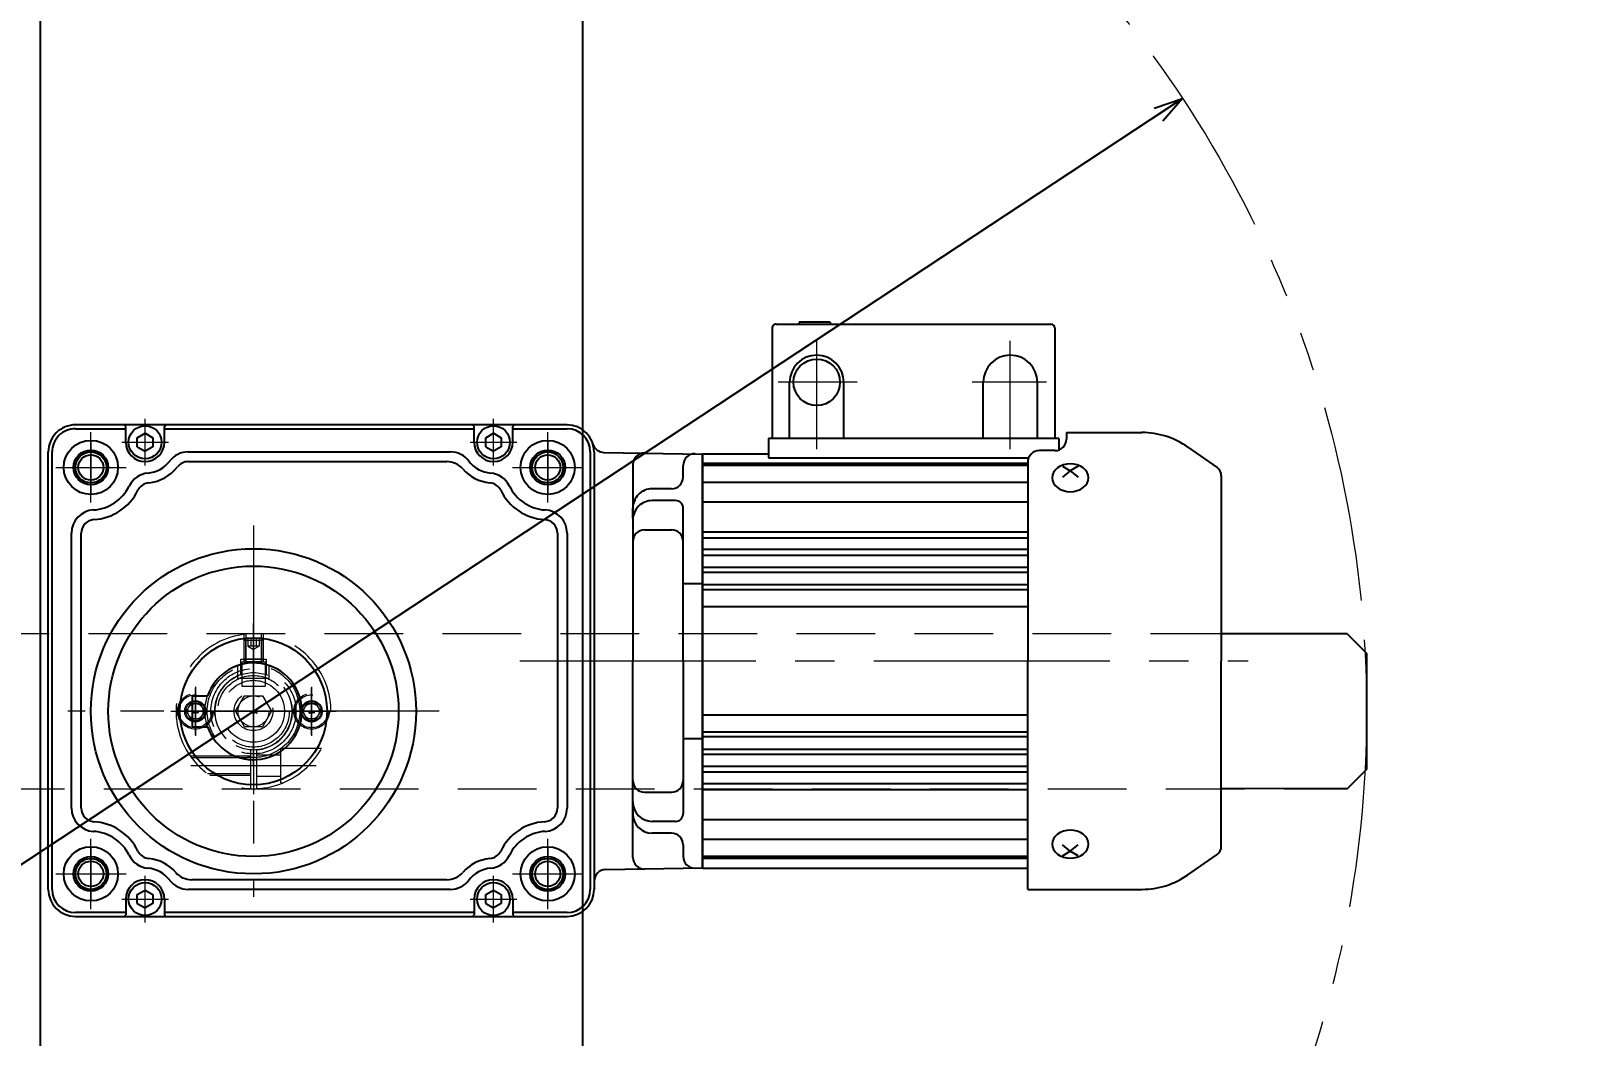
# Model space of a CAD drawing. Header units: millimetres. Extents: x 0 to 49006, y -7876 to 6995.
# Drawn here: x 23480.6 to 23879.2, y 1034.2 to 1293.9 of the extents above; entities that cross this region are included whole.
import ezdxf
from ezdxf import colors
from ezdxf.entities.mleader import LeaderData, LeaderLine
from ezdxf.enums import TextEntityAlignment as Align
from ezdxf.math import Vec2, Vec3

# ---------------------------------------------------------------- set-up
doc = ezdxf.new("R2010")
doc.units = ezdxf.units.MM
doc.header["$LTSCALE"] = 3.2
doc.header["$PDMODE"] = 99
doc.header["$PDSIZE"] = 1
for name, pattern in [('CENTER2', [28.575, 19.05, -3.175, 3.175, -3.175]), ('HIDDEN', [9.525, 6.35, -3.175]), ('PHANTOM2', [31.75, 15.875, -3.175, 3.175, -3.175, 3.175, -3.175])]:
    doc.linetypes.add(name, pattern=pattern)
for name, color, linetype, lineweight in [('04_HIDDEN', 2, 'HIDDEN', 13), ('05_CENTER', 4, 'CENTER2', 13), ('06_PHANTOM', 2, 'PHANTOM2', 13), ('08_DIM', 3, 'Continuous', 13)]:
    doc.layers.add(name, color=color, linetype=linetype, lineweight=lineweight)
doc.layers.add('10_DRAFT', color=8, linetype='Continuous', lineweight=0, plot=False)
doc.styles.add('KSS_TXT', font='txt.shx', dxfattribs={"bigfont": 'extfont2.shx'})
doc.styles.add('KSS_TXT_L', font='txt.shx', dxfattribs={"height": 36, "bigfont": 'extfont2.shx'})
doc.styles.get("Standard").update_dxf_attribs({"font": 'txt.shx', "bigfont": 'extfont2.shx'})
doc.dimstyles.new('KSS_DIM', dxfattribs={"dimscale": 12, "dimtxt": 3, "dimasz": 2.5, "dimexe": 1.25, "dimexo": 0.625, "dimtad": 1, "dimdsep": 46, "dimtxsty": 'KSS_TXT', "dimblk": 'OPEN30', "dimcen": 0, "dimazin": 2, "dimtfac": 0.75, "dimtmove": 0, "dimatfit": 3, "dimldrblk": 'OPEN30', "dimfxl": 1.25, "dimtolj": 1, "dimarcsym": 0})
doc.dimstyles.new('KSS_DIM$3', dxfattribs={"dimscale": 12, "dimtxt": 3, "dimasz": 2.5, "dimexe": 1.25, "dimexo": 0.625, "dimtad": 1, "dimtih": 1, "dimtoh": 1, "dimdsep": 46, "dimtxsty": 'KSS_TXT', "dimblk": 'OPEN30', "dimcen": 0, "dimazin": 2, "dimtfac": 0.75, "dimtofl": 0, "dimtmove": 0, "dimatfit": 3, "dimldrblk": 'OPEN30', "dimfxl": 1.25, "dimtolj": 1, "dimarcsym": 0})

# ---------------------------------------------------------------- blocks, each defined once
blk = doc.blocks.new('_Open30')
at = {"color": 0, "linetype": 'ByBlock', "lineweight": -2}
for p, q in [((-1, 0.268), (0, 0)), ((0, 0), (-1, -0.268)), ((0, 0), (-1, 0))]:
    blk.add_line(p, q, dxfattribs=at)
blk = doc.blocks.new('*D1020')
at = {"layer": '08_DIM', "color": 0, "lineweight": -2, "transparency": 16777216}
for p, q in [((23488.59, 1393.21), (23443.92, 1393.21)), ((23447.67, 850.71), (23447.67, 1385.71)), ((23488.59, 843.21), (23443.92, 843.21))]:
    blk.add_line(p, q, dxfattribs=at)
at = {"layer": 'Defpoints', "color": 0, "transparency": 16777216}
for p in [(23447.67, 1393.21), (23490.47, 1393.21), (23490.47, 843.21)]:
    blk.add_point(p, dxfattribs=at)
at = {"layer": '08_DIM', "color": 0, "lineweight": -2, "transparency": 16777216, "xscale": 7.5, "yscale": 7.5, "zscale": 7.5}
for p, rotation in [((23447.67, 1393.21), 90), ((23447.67, 843.21), 270)]:
    blk.add_blockref('_Open30', p, dxfattribs=dict(at, rotation=rotation))
at = {"layer": '08_DIM', "color": 0, "transparency": 16777216, "insert": (23441.28, 1118.21), "char_height": 9, "attachment_point": 5, "rotation": 90, "style": 'KSS_TXT'}
blk.add_mtext('\\A1;550', dxfattribs=at)
blk = doc.blocks.new('GM-SHYF-RH 0.2kW、1／30、200V、60Hza_1_1')
at = {"color": 0}
for p, q in [((46, 53), (-81, 53)), ((-81, 52), (-67, 52)), ((-67, 52.6), (-67.4, 53)), ((-67, 48.5), (-67, 52.6)), ((-56.6, 53), (-57, 52.6)), ((-57, 48.5), (-57, 52.6)), ((-57, 52), (23, 52)), ((23, 52.6), (22.6, 53)), ((23, 48.5), (23, 52.6)), ((33.4, 53), (33, 52.6)), ((33, 48.5), (33, 52.6)), ((33, 52), (46, 52)), ((-200, 46), (-229.5, 46)), ((-200, 46), (-200, -13)), ((-88, -67), (-88, 46)), ((-87, -67), (-87, 46)), ((-50.88, 46), (16.88, 46)), ((52, 46), (52, -67)), ((53, 46), (53, -67)), ((-241.32, 42.27), (-248.89, 36.97)), ((-116, 40.5), (-200, 40.5)), ((-90.95, 40.88), (-116, 40.45)), ((-116, -13), (-116, 40.5)), ((-116, 40.5), (-116, -13)), ((-49.93, 43.5), (-6.61, 43.5)), ((-6.61, 43.5), (15.93, 43.5)), ((-213, 37.32), (-211, 36.14)), ((-211, 36.14), (-213, 34.49)), ((-209, 37.32), (-211, 36.14)), ((-211, 36.14), (-209, 34.49)), ((-200, 38), (-116, 38)), ((-200, 37.5), (-116, 37.5)), ((-111, 34.5), (-111, 37.53)), ((-98, 37.76), (-98, -13)), ((-250, 34.84), (-250, -13)), ((-200, 33.13), (-116, 33.13)), ((-200, 28.04), (-116, 28.04)), ((-109, 28.43), (-103, 28.43)), ((-108, 31.5), (-103, 31.5)), ((-111, -13), (-111, 26.43)), ((-98, 23.89), (-98, 26.5)), ((-81, -46.03), (-81, 25.03)), ((-78.5, -46.03), (-78.5, 25.03)), ((44.5, 25.03), (44.5, -46.03)), ((47, 25.03), (47, -46.03)), ((-200, 20.3), (-116, 20.3)), ((-101, 20.89), (-108, 20.89)), ((-200, 18.71), (-116, 18.71)), ((-200, 15.76), (-116, 15.76)), ((-200, 14.28), (-116, 14.28)), ((-200, 11.18), (-116, 11.18)), ((-200, 9.84), (-116, 9.84)), ((-200, 6.63), (-116, 6.63)), ((-200, 5.39), (-116, 5.39)), ((-111, 7), (-116, 7)), ((15.8, 4), (11.84, 4)), ((15.8, -4), (15.8, 4)), ((-200, 1), (-116, 1)), ((15.8, -4), (11.84, -4)), ((-250, -60.84), (-250, -13)), ((-200, -64.34), (-200, -13)), ((-116, -13), (-116, -66.5)), ((-116, -66.5), (-116, -13)), ((-111, -13), (-111, -52.43)), ((-98, -63.76), (-98, -13)), ((-200, -27), (-116, -27)), ((-200, -31.39), (-116, -31.39)), ((-200, -32.63), (-116, -32.63)), ((-200, -35.84), (-116, -35.84)), ((-111, -33), (-116, -33)), ((-200, -37.18), (-116, -37.18)), ((-200, -40.28), (-116, -40.28)), ((-200, -41.76), (-116, -41.76)), ((-200, -44.71), (-116, -44.71)), ((-200, -46.3), (-116, -46.3)), ((-101, -46.89), (-108, -46.89)), ((-98, -49.89), (-98, -52.5)), ((-200, -54.04), (-116, -54.04)), ((-109, -54.43), (-103, -54.43)), ((-200, -59.13), (-116, -59.13)), ((-108, -57.5), (-103, -57.5)), ((-241.32, -68.27), (-248.89, -62.97)), ((-211, -62.14), (-213, -60.49)), ((-213, -63.32), (-211, -62.14)), ((-211, -62.14), (-209, -60.49)), ((-209, -63.32), (-211, -62.14)), ((-200, -63.5), (-116, -63.5)), ((-111, -60.5), (-111, -63.53)), ((-208, -70.5), (-208, -67.51)), ((-207, -67.34), (-203, -67.34)), ((-133, -65.5), (-200.23, -65.5)), ((-200, -64), (-116, -64)), ((-133, -70.5), (-133, -65.5)), ((-116, -66.5), (-133, -66.5)), ((-90.52, -66.89), (-116, -66.45)), ((16.88, -67), (-50.88, -67)), ((16.88, -64.5), (-49.93, -64.5)), ((-210, -72), (-210, -70.34)), ((-208, -70.5), (-133, -70.5)), ((-207, -99), (-207, -70.5)), ((-202.5, -70.5), (-202.5, -85)), ((-188.5, -70.5), (-188.5, -85)), ((-152.5, -70.5), (-152.5, -85)), ((-138.5, -70.5), (-138.5, -85)), ((-134, -99), (-134, -70.5)), ((-67, -69.5), (-67, -73.6)), ((-57, -69.5), (-57, -73.6)), ((23, -69.5), (23, -73.6)), ((33, -69.5), (33, -73.6)), ((-210, -72), (-229.5, -72)), ((-67, -73), (-81, -73)), ((-81, -74), (46, -74)), ((-67, -73.6), (-67.4, -74)), ((23, -73), (-57, -73)), ((-57, -73.6), (-56.6, -74)), ((23, -73.6), (22.6, -74)), ((46, -73), (33, -73)), ((33, -73.6), (33.4, -74)), ((-135, -100), (-206, -100)), ((-149, -100.5), (-149, -100)), ((-149, -100.5), (-141, -100.5)), ((-141, -100.5), (-141, -100))]:
    blk.add_line(p, q, dxfattribs=at)
at = {"color": 0, "linetype": 'Continuous'}
for p, q in [((-64, 49.65), (-62, 50.81)), ((-64, 47.35), (-64, 49.65)), ((-60, 49.65), (-62, 50.81)), ((-60, 49.65), (-60, 47.35)), ((26, 49.65), (28, 50.81)), ((26, 47.35), (26, 49.65)), ((30, 49.65), (28, 50.81)), ((30, 49.65), (30, 47.35)), ((-62, 46.19), (-64, 47.35)), ((-60, 47.35), (-62, 46.19)), ((28, 46.19), (26, 47.35)), ((30, 47.35), (28, 46.19)), ((-64, -68.35), (-62, -67.19)), ((-60, -68.35), (-62, -67.19)), ((26, -68.35), (28, -67.19)), ((30, -68.35), (28, -67.19)), ((-64, -70.65), (-64, -68.35)), ((-62, -71.81), (-64, -70.65)), ((-60, -70.65), (-62, -71.81)), ((-60, -68.35), (-60, -70.65)), ((26, -70.65), (26, -68.35)), ((28, -71.81), (26, -70.65)), ((30, -70.65), (28, -71.81)), ((30, -68.35), (30, -70.65))]:
    blk.add_line(p, q, dxfattribs=at)
at = {"color": 0}
for points in [[(-206.3, 34.33), (-206.39, 35.03), (-206.66, 35.71), (-207.09, 36.33), (-207.68, 36.88), (-208.39, 37.32), (-209.2, 37.66), (-210.08, 37.86), (-211, 37.93), (-211.92, 37.86), (-212.8, 37.66), (-213.61, 37.32), (-214.32, 36.88), (-214.91, 36.33), (-215.34, 35.71), (-215.61, 35.03), (-215.7, 34.33), (-215.61, 33.62), (-215.34, 32.95), (-214.91, 32.33), (-214.32, 31.78), (-213.61, 31.33), (-212.8, 31), (-211.92, 30.79), (-211, 30.72), (-210.08, 30.79), (-209.2, 31), (-208.39, 31.33), (-207.68, 31.78), (-207.09, 32.33), (-206.66, 32.95), (-206.39, 33.62)], [(-206.3, -60.33), (-206.39, -59.62), (-206.66, -58.95), (-207.09, -58.33), (-207.68, -57.78), (-208.39, -57.33), (-209.2, -57), (-210.08, -56.79), (-211, -56.72), (-211.92, -56.79), (-212.8, -57), (-213.61, -57.33), (-214.32, -57.78), (-214.91, -58.33), (-215.34, -58.95), (-215.61, -59.62), (-215.7, -60.33), (-215.61, -61.03), (-215.34, -61.71), (-214.91, -62.33), (-214.32, -62.88), (-213.61, -63.32), (-212.8, -63.66), (-211.92, -63.86), (-211, -63.93), (-210.08, -63.86), (-209.2, -63.66), (-208.39, -63.32), (-207.68, -62.88), (-207.09, -62.33), (-206.66, -61.71), (-206.39, -61.03)]]:
    blk.add_lwpolyline(points, close=True, dxfattribs=at)
at = {"color": 0, "linetype": 'Continuous'}
for centre in [(-62, 48.5), (28, 48.5), (-62, -69.5), (28, -69.5)]:
    blk.add_circle(centre, 4.25, dxfattribs=at)
at = {"color": 0}
for centre, radius in [((-76, 42), 7), ((42, 42), 7), ((-76, 42), 4.5), ((42, 42), 4.5), ((0, 0), 42), ((0, 0), 37.5), ((0, 0), 19), ((-76, -63), 7), ((-76, -63), 4.5), ((42, -63), 7), ((42, -63), 4.5), ((-145.5, -85), 6)]:
    blk.add_circle(centre, radius, dxfattribs=at)
for centre, radius, start, end in [((-81, 46), 7, 90, 180), ((-81, 46), 6, 90, 180), ((46, 46), 7, 0, 90), ((46, 46), 6, 0, 90), ((-62, 48.5), 5, 180, 0), ((28, 48.5), 5, 180, 0), ((-229.5, 25.4), 20.6, 90, 125), ((-91, 43.88), 3, 271, 0), ((-50.88, 40), 6, 90, 142.6165), ((16.88, 40), 6, 37.3835, 90), ((-114, 37.53), 3, 0, 91), ((-101, 37.76), 3, 0, 91), ((-60.71, 34.56), 6, 95.2677, 154.0431), ((-62, 48.5), 8, 275.2677, 322.6165), ((-62, 48.5), 10.5, 275.2677, 318.9853), ((-49.93, 38), 5.5, 90, 138.9853), ((15.93, 38), 5.5, 41.0147, 90), ((28, 48.5), 10.5, 221.0147, 264.7323), ((28, 48.5), 8, 217.3835, 264.7323), ((26.71, 34.56), 6, 25.9569, 84.7323), ((-247.4, 34.84), 2.6, 125, 180), ((-76, 42), 11, 273.3723, 334.0431), ((-76, 42), 13.5, 273.3723, 334.0431), ((-60.71, 34.56), 3.5, 95.2677, 154.0431), ((26.71, 34.56), 3.5, 25.9569, 84.7323), ((42, 42), 13.5, 205.9569, 266.6277), ((42, 42), 11, 205.9569, 266.6277), ((-108, 34.5), 3, 180, 270), ((-109, 26.43), 2, 90, 180), ((-103, 26.5), 5, 0, 90), ((-103, 23.43), 5, 0, 90), ((-75, 25.03), 6, 93.3723, 180), ((-75, 25.03), 3.5, 93.3723, 180), ((41, 25.03), 3.5, 0, 86.6277), ((41, 25.03), 6, 0, 86.6277), ((-108, 17.89), 3, 90, 180), ((-101, 17.89), 3, 0, 90), ((0, 0), 12.5, 18.6629, 341.3371), ((-108, -43.89), 3, 180, 270), ((-101, -43.89), 3, 270, 0), ((-75, -46.03), 6, 180, 266.6277), ((-75, -46.03), 3.5, 180, 266.6277), ((41, -46.03), 3.5, 273.3723, 0), ((41, -46.03), 6, 273.3723, 0), ((-103, -49.43), 5, 270, 0), ((-76, -63), 13.5, 25.9569, 86.6277), ((42, -63), 13.5, 93.3723, 154.0431), ((-109, -52.43), 2, 180, 270), ((-103, -52.5), 5, 270, 0), ((-76, -63), 11, 25.9569, 86.6277), ((42, -63), 11, 93.3723, 154.0431), ((-108, -60.5), 3, 90, 180), ((-60.71, -55.56), 6, 205.9569, 264.7323), ((-60.71, -55.56), 3.5, 205.9569, 264.7323), ((-62, -69.5), 10.5, 41.0147, 84.7323), ((28, -69.5), 10.5, 95.2677, 142.6165), ((26.71, -55.56), 3.5, 275.2677, 334.0431), ((26.71, -55.56), 6, 275.2677, 334.0431), ((-247.4, -60.84), 2.6, 180, 235), ((-114, -63.53), 3, 269, 0), ((-101, -63.76), 3, 269, 0), ((-62, -69.5), 8, 37.3835, 84.7323), ((-49.93, -59), 5.5, 221.0147, 270), ((16.88, -61), 3.5, 270, 322.6165), ((28, -69.5), 8, 95.2677, 142.6165), ((-207, -70.34), 3, 90, 180), ((-203, -64.34), 3, 270, 0), ((-90.57, -69.89), 3, 16.8096, 89), ((-81, -67), 7, 180, 270), ((-81, -67), 6, 180, 270), ((-62, -69.5), 5, 0, 180), ((-50.88, -61), 6, 217.3835, 270), ((16.88, -61), 6, 270, 322.6165), ((28, -69.5), 5, 0, 180), ((46, -67), 6, 270, 0), ((46, -67), 7, 270, 0), ((-229.5, -51.4), 20.6, 235, 270), ((-195.5, -85), 7, 180, 0), ((-145.5, -85), 7, 180, 0), ((-206, -99), 1, 180, 270), ((-135, -99), 1, 270, 0)]:
    blk.add_arc(centre, radius, start, end, dxfattribs=at)
at = {"layer": '05_CENTER', "color": 0}
for p, q in [((-62, 54.52), (-62, 42.48)), ((28, 54.52), (28, 42.48)), ((-76, 51.08), (-76, 32.92)), ((-55.98, 48.5), (-68.02, 48.5)), ((34.02, 48.5), (21.99, 48.5)), ((42, 51.08), (42, 32.92)), ((0, -47.09), (0, 47.2)), ((-66.92, 42), (-85.08, 42)), ((51.08, 42), (32.92, 42)), ((-46.9, 0), (46.9, 0)), ((-68.79, -13), (-256.97, -13)), ((-76, -53.92), (-76, -72.08)), ((42, -53.92), (42, -72.08)), ((-66.92, -63), (-85.08, -63)), ((-62, -63.49), (-62, -75.52)), ((28, -63.49), (28, -75.52)), ((51.08, -63), (32.92, -63)), ((-195.5, -67.72), (-195.5, -95.7)), ((-145.5, -67.72), (-145.5, -95.7)), ((-55.98, -69.5), (-68.02, -69.5)), ((34.02, -69.5), (21.99, -69.5)), ((-204.81, -85), (-185.62, -85)), ((-155.91, -85), (-135.54, -85))]:
    blk.add_line(p, q, dxfattribs=at)
blk = doc.blocks.new('M8Tz_1_1')
at = {"color": 0}
for radius in [4, 3.25]:
    blk.add_circle((0, 0), radius, dxfattribs=at)
at = {"layer": '05_CENTER'}
for p, q in [((0, -6.92), (0, 6.92)), ((6.92, 0), (-6.92, 0))]:
    blk.add_line(p, q, dxfattribs=at)
blk = doc.blocks.new('A$C76444595_1_1')
at = {"color": 0}
blk.add_lwpolyline([(-125, 575), (5, 575), (10, 570), (10, -20), (5, -25), (-125, -25), (-130, -20), (-130, 570)], close=True, dxfattribs=at)
blk.add_circle((-75, 275), 37.5, dxfattribs=at)
at = {"layer": '05_CENTER'}
for p, q in [((-75, 322.96), (-75, 227.04)), ((-27.04, 275), (-122.96, 275))]:
    blk.add_line(p, q, dxfattribs=at)
at = {"rotation": 180}
for p in [(-117, 338), (1, 338), (-117, 233), (1, 233)]:
    blk.add_blockref('M8Tz_1_1', p, dxfattribs=at)
blk = doc.blocks.new('SCSM 20-12a_1_1')
at = {"color": 0}
for p, q in [((-3.25, 9.46), (-3.25, 13.5)), ((-3.25, 13.5), (3.25, 13.5)), ((3.25, 13.5), (3.25, 9.46)), ((-0.75, -9.97), (-0.75, -19.99)), ((0.75, -9.97), (0.75, -19.99))]:
    blk.add_line(p, q, dxfattribs=at)
for centre in [(-15, 0), (15, 0)]:
    blk.add_circle(centre, 2.75, dxfattribs=at)
for radius, start, end in [(20, 272.1491, 267.8509), (10, 108.9656, 265.6988), (10, 274.3012, 71.0344)]:
    blk.add_arc((0, 0), radius, start, end, dxfattribs=at)
at = {"layer": '04_HIDDEN', "color": 0}
for p, q in [((-16.36, -11.5), (-0.75, -11.5)), ((-16.07, -11.9), (-0.75, -11.9)), ((0.75, -11.25), (7, -11.25)), ((7, -9.5), (17.6, -9.5)), ((7, -9.5), (7, -18.5)), ((-11.87, -16.1), (-0.75, -16.1)), ((-11.3, -16.5), (-0.75, -16.5)), ((0.75, -16.75), (7, -16.75)), ((7, -18.5), (7.6, -18.5))]:
    blk.add_line(p, q, dxfattribs=at)
at = {"layer": '05_CENTER', "color": 0}
for p, q in [((0, 21.38), (0, -21.38)), ((-15, 6.32), (-15, -6.32)), ((15, 6.32), (15, -6.32)), ((-21.38, 0), (21.38, 0)), ((-16.16, -14), (16.16, -14))]:
    blk.add_line(p, q, dxfattribs=at)
blk = doc.blocks.new('M5tz_1_1')
at = {"color": 0}
for radius in [2.5, 2.5, 2]:
    blk.add_circle((0, 0), radius, dxfattribs=at)
blk.add_circle((0, 0), 2)
at = {"layer": '05_CENTER'}
for p, q in [((0, -5.06), (0, 5.06)), ((5.06, 0), (-5.06, 0))]:
    blk.add_line(p, q, dxfattribs=at)
blk = doc.blocks.new('A$C255F5867_1_1')
for p, q in [((-3, 12.8), (3, 12.8)), ((3, 12.8), (3, 9.54))]:
    blk.add_line(p, q)
at = {"color": 0}
blk.add_lwpolyline([(-282.5, -20), (282.5, -20), (287.5, -15), (287.5, 15), (282.5, 20), (-282.5, 20), (-287.5, 15), (-287.5, -15)], close=True, dxfattribs=at)
blk.add_lwpolyline([(-3, 9.54), (-3, 9.54), (-3, 12.8), (-3, 12.8)], close=True)
blk.add_arc((0, 0), 10, 107.4576, 72.5424, dxfattribs=at)
at = {"layer": '04_HIDDEN'}
for p, q in [((-2.5, 20), (-2.5, 12.8)), ((-2, 20), (-2, 12.8)), ((2, 20), (2, 12.8)), ((2.5, 20), (2.5, 12.8))]:
    blk.add_line(p, q, dxfattribs=at)
at = {"layer": '05_CENTER'}
for p, q in [((0, -12.47), (0, 22.68)), ((12.01, 0), (-12.01, 0))]:
    blk.add_line(p, q, dxfattribs=at)
for p in [(-15, 0), (15, 0)]:
    blk.add_blockref('M5tz_1_1', p)
blk = doc.blocks.new('A$C22321654_1_1')
at = {"color": 0}
for p, q in [((8.5, -4), (8.5, 4)), ((8.5, 4), (11.84, 4)), ((11.84, -4), (8.5, -4))]:
    blk.add_line(p, q, dxfattribs=at)
for radius in [12.5, 5, 4]:
    blk.add_circle((0, 0), radius, dxfattribs=at)
at = {"layer": '04_HIDDEN'}
for p, q in [((9.54, 3), (6.5, 3)), ((6.5, 3), (6.5, -3)), ((9.54, -3), (6.5, -3))]:
    blk.add_line(p, q, dxfattribs=at)
for radius in [11.95, 10]:
    blk.add_circle((0, 0), radius, dxfattribs=at)
at = {"layer": '05_CENTER'}
for p, q in [((0, -14.84), (0, 14.84)), ((14.84, 0), (-14.84, 0))]:
    blk.add_line(p, q, dxfattribs=at)
blk = doc.blocks.new('A$C5F0121D9_1_1')
at = {"color": 0, "linetype": 'CENTER2'}
for p, q in [((0, -6.08), (0, 6.08)), ((-6.08, 0), (6.08, 0))]:
    blk.add_line(p, q, dxfattribs=at)
at = {"color": 0}
for p, q in [((-2.31, 0), (-1.15, 2)), ((-1.15, -2), (-2.31, 0)), ((-1.15, 2), (1.15, 2)), ((1.15, 2), (2.31, 0)), ((2.31, 0), (1.15, -2)), ((1.15, -2), (-1.15, -2))]:
    blk.add_line(p, q, dxfattribs=at)
for radius in [4.6, 4.25]:
    blk.add_circle((0, 0), radius, dxfattribs=at)
at = {"layer": '10_DRAFT', "style": 'KSS_TXT_L'}
blk.add_text('CS-M5', height=0.3, dxfattribs=at).set_placement((-0.71, -0.45))
blk = doc.blocks.new('A$C1D447185_1_1')
at = {"color": 0, "linetype": 'CENTER2'}
for p, q in [((0, -14), (0, 14)), ((-14, 0), (14, 0))]:
    blk.add_line(p, q, dxfattribs=at)
at = {"color": 0}
for p, q in [((-4.62, 0), (-2.31, 4)), ((-2.31, 4), (2.31, 4)), ((2.31, 4), (4.62, 0)), ((-2.31, -4), (-4.62, 0)), ((4.62, 0), (2.31, -4)), ((2.31, -4), (-2.31, -4))]:
    blk.add_line(p, q, dxfattribs=at)
for radius in [11, 9.25, 8]:
    blk.add_circle((0, 0), radius, dxfattribs=at)
at = {"layer": '10_DRAFT', "style": 'KSS_TXT_L'}
blk.add_text('CS-M10', height=0.3, dxfattribs=at).set_placement((-0.7, -0.46))
blk = doc.blocks.new('MSSF5-6b_1_1')
at = {"color": 0, "linetype": 'CENTER2'}
blk.add_line((-7, 0), (1.15, 0), dxfattribs=at)
at = {"color": 0}
for p, q in [((-6, 2.07), (-5.57, 2.5)), ((-6, 2.07), (-0.32, 2.07)), ((-6, 2.07), (-6, -2.07)), ((-5.57, 2.5), (-0.75, 2.5)), ((-5.57, -2.5), (-5.57, 2.5)), ((-0.75, 2.5), (0, 1.75)), ((-0.75, -2.5), (-0.75, 2.5)), ((0, 1.75), (0, -1.75)), ((-6, -2.07), (-0.32, -2.07)), ((-6, -2.07), (-5.57, -2.5)), ((-5.57, -2.5), (-0.75, -2.5)), ((-3.69, -2.07), (-3.69, -2.07)), ((-1.37, -2.07), (-1.37, -2.07)), ((-0.75, -2.5), (0, -1.75))]:
    blk.add_line(p, q, dxfattribs=at)
at = {"color": 0, "linetype": 'HIDDEN'}
for p, q in [((-6, 1.44), (-4, 1.44)), ((-6, 0.72), (-4, 0.72)), ((-4, 1.44), (-3.17, 0)), ((-4, 1.44), (-4, -1.44)), ((-4, -1.44), (-3.17, 0)), ((-6, -0.72), (-4, -0.72)), ((-6, -1.44), (-4, -1.44))]:
    blk.add_line(p, q, dxfattribs=at)
blk = doc.blocks.new('A$C6DB072BA_1_1')
for name in ['A$C255F5867_1_1', 'A$C1D447185_1_1']:
    blk.add_blockref(name, (0, 0))
at = {"rotation": 90}
blk.add_blockref('A$C22321654_1_1', (0, 0), dxfattribs=at)
at = {"layer": '04_HIDDEN', "color": 4}
blk.add_blockref('SCSM 20-12a_1_1', (0, 0), dxfattribs=at)
at = {"layer": '04_HIDDEN', "color": 4, "rotation": 270}
blk.add_blockref('MSSF5-6b_1_1', (0, 12.8), dxfattribs=at)
at = {"layer": '04_HIDDEN'}
for p in [(-15, 0), (15, 0)]:
    blk.add_blockref('A$C5F0121D9_1_1', p, dxfattribs=at)
blk = doc.blocks.new('A$C01AF0F00_1_1')
at = {"layer": '06_PHANTOM'}
blk.add_circle((0, 0), 287.5, dxfattribs=at)
blk.add_blockref('A$C76444595_1_1', (75, -275))
at = {"color": 4, "rotation": 180}
blk.add_blockref('GM-SHYF-RH 0.2kW、1／30、200V、60Hza_1_1', (0, 0), dxfattribs=at)
at = {"layer": '04_HIDDEN'}
blk.add_blockref('A$C6DB072BA_1_1', (0, 0), dxfattribs=at)
blk = doc.blocks.new('*D1100')
at = {"layer": '08_DIM', "color": 0, "lineweight": -2, "transparency": 16777216}
for p, q in [((23778.12, 1276.42), (23304.35, 964.01)), ((23268.26, 940.21), (23298.09, 959.88)), ((23233.32, 940.21), (23268.26, 940.21))]:
    blk.add_line(p, q, dxfattribs=at)
at = {"layer": 'Defpoints', "color": 0, "transparency": 16777216}
for p in [(23778.12, 1276.42), (23298.09, 959.88)]:
    blk.add_point(p, dxfattribs=at)
at = {"layer": '08_DIM', "color": 0, "lineweight": -2, "transparency": 16777216, "xscale": 7.5, "yscale": 7.5, "zscale": 7.5}
for p, rotation in [((23778.12, 1276.42), 33.40111989874802), ((23298.09, 959.88), 213.401119898748)]:
    blk.add_blockref('_Open30', p, dxfattribs=dict(at, rotation=rotation))
at = {"layer": '08_DIM', "color": 0, "transparency": 16777216, "insert": (23249.85, 946.6), "char_height": 9, "attachment_point": 5, "style": 'KSS_TXT'}
blk.add_mtext('\\A1;%%C575', dxfattribs=at)
blk = doc.blocks.new('AM_BALLOON1')
at = {"transparency": 16777216}
blk.add_circle((0, 0), 5, dxfattribs=at)
blk.add_attdef('B_NUMBER', text='', height=3, dxfattribs=at).set_placement((0, 0), align=Align.MIDDLE_CENTER)
blk = doc.blocks.new('_OPEN')
at = {"color": 0, "linetype": 'ByBlock'}
for p, q in [((-1, 0.167), (0, 0)), ((0, 0), (-1, -0.167)), ((0, 0), (-1, 0))]:
    blk.add_line(p, q, dxfattribs=at)

msp = doc.modelspace()

# ---------------------------------------------------------------- linework, layer by layer
for p, q in [((23820.605, 1138.156), (23788.105, 1138.205)), ((23825.605, 1133.149), (23820.605, 1138.156)), ((23825.605, 1133.149), (23825.605, 1103.149)), ((23820.605, 1098.156), (23825.605, 1103.149)), ((23820.605, 1098.156), (23788.105, 1098.205))]:
    msp.add_line(p, q)

# ---------------------------------------------------------------- block references
msp.add_blockref('A$C01AF0F00_1_1', (23538.105, 1118.152))

# ---------------------------------------------------------------- dimensions: what is measured, and where the dimension line sits
at = {"layer": '08_DIM'}
dim = msp.add_linear_dim(base=(23447.667, 1393.205), p1=(23490.469, 843.205), p2=(23490.469, 1393.205), angle=90, dimstyle='KSS_DIM', override={"dimscale": 3}, dxfattribs=at)
dim.commit()
dim.dimension.update_dxf_attribs({"geometry": '*D1020', "text_midpoint": (23441.28, 1118.205)})
at = {"layer": '08_DIM', "color": 1}
dim = msp.add_diameter_dim_2p(p1=(23778.12, 1276.42), p2=(23298.089, 959.884), dimstyle='KSS_DIM$3', override={"dimscale": 3, "dimpost": '%%C<>', "dimtix": 1, "dimatfit": 2}, dxfattribs=at)
dim.commit()
dim.dimension.update_dxf_attribs({"geometry": '*D1100', "text_midpoint": (23249.853, 940.214), "dimtype": 163})

# ---------------------------------------------------------------- leaders
at = {"layer": '08_DIM'}
ml = msp.add_multileader_block('Standard', dxfattribs=at)
ml.set_content('AM_BALLOON1', color=256, scale=10)
ml.set_attribute('B_NUMBER', 'H', width=0)
ml.set_leader_properties(color=256, linetype='ByLayer', lineweight=-1)
ml.set_arrow_properties(name='OPEN')
ml.build(insert=Vec2(0, 0))
ml.multileader.update_dxf_attribs({"leader_type": 0, "has_dogleg": 0, "text_right_attachment_type": 6, "dogleg_length": 0, "arrow_head_size": 20, "scale": 10, "block_connection_type": 1})
ctx = ml.context
ctx.base_point, ctx.scale, ctx.char_height, ctx.arrow_head_size, ctx.landing_gap_size, ctx.plane_origin = Vec3(34758.24, 4676.115), 10, 40, 20, 20, Vec3(34837.832, 4676.156)
ctx.right_attachment, ctx.attachment_type = 6, 1
notes = []
notes.append((ctx, [(0, (0, 0, 0), (0, 0), (1, 0), 1, [])]))
ctx.block.insert = Vec3(34758.24, 4676.115)
ml = msp.add_multileader_block('Standard', dxfattribs=at)
ml.set_content('AM_BALLOON1', color=256, scale=10)
ml.set_attribute('B_NUMBER', 'G', width=0)
ml.set_leader_properties(color=256, linetype='ByLayer', lineweight=-1)
ml.set_arrow_properties(name='OPEN')
ml.build(insert=Vec2(0, 0))
ml.multileader.update_dxf_attribs({"leader_type": 0, "has_dogleg": 0, "text_right_attachment_type": 6, "dogleg_length": 0, "arrow_head_size": 20, "scale": 10, "block_connection_type": 1})
ctx = ml.context
ctx.base_point, ctx.scale, ctx.char_height, ctx.arrow_head_size, ctx.landing_gap_size, ctx.plane_origin = Vec3(34758.24, 4537.505), 10, 40, 20, 20, Vec3(34837.832, 4537.546)
ctx.right_attachment, ctx.attachment_type = 6, 1
notes.append((ctx, [(0, (0, 0, 0), (0, 0), (1, 0), 1, [])]))
ctx.block.insert = Vec3(34758.24, 4537.505)
ml = msp.add_multileader_block('Standard', dxfattribs=at)
ml.set_content('AM_BALLOON1', color=256, scale=10)
ml.set_attribute('B_NUMBER', 'F', width=0)
ml.set_leader_properties(color=256, linetype='ByLayer', lineweight=-1)
ml.set_arrow_properties(name='OPEN')
ml.build(insert=Vec2(0, 0))
ml.multileader.update_dxf_attribs({"leader_type": 0, "has_dogleg": 0, "text_right_attachment_type": 6, "dogleg_length": 0, "arrow_head_size": 20, "scale": 10, "block_connection_type": 1})
ctx = ml.context
ctx.base_point, ctx.scale, ctx.char_height, ctx.arrow_head_size, ctx.landing_gap_size, ctx.plane_origin = Vec3(34758.24, 4398.895), 10, 40, 20, 20, Vec3(34837.832, 4398.936)
ctx.right_attachment, ctx.attachment_type = 6, 1
notes.append((ctx, [(0, (0, 0, 0), (0, 0), (1, 0), 1, [])]))
ctx.block.insert = Vec3(34758.24, 4398.895)
ml = msp.add_multileader_block('Standard', dxfattribs=at)
ml.set_content('AM_BALLOON1', color=256, scale=10)
ml.set_attribute('B_NUMBER', 'E', width=0)
ml.set_leader_properties(color=256, linetype='ByLayer', lineweight=-1)
ml.set_arrow_properties(name='OPEN')
ml.build(insert=Vec2(0, 0))
ml.multileader.update_dxf_attribs({"leader_type": 0, "has_dogleg": 0, "text_right_attachment_type": 6, "dogleg_length": 0, "arrow_head_size": 20, "scale": 10, "block_connection_type": 1})
ctx = ml.context
ctx.base_point, ctx.scale, ctx.char_height, ctx.arrow_head_size, ctx.landing_gap_size, ctx.plane_origin = Vec3(34758.24, 4260.285), 10, 40, 20, 20, Vec3(34837.832, 4260.325)
ctx.right_attachment, ctx.attachment_type = 6, 1
notes.append((ctx, [(0, (0, 0, 0), (0, 0), (1, 0), 1, [])]))
ctx.block.insert = Vec3(34758.24, 4260.285)
ml = msp.add_multileader_block('Standard', dxfattribs=at)
ml.set_content('AM_BALLOON1', color=256, scale=10)
ml.set_attribute('B_NUMBER', 'T', width=0)
ml.set_leader_properties(color=256, linetype='ByLayer', lineweight=-1)
ml.set_arrow_properties(name='OPEN')
ml.build(insert=Vec2(0, 0))
ml.multileader.update_dxf_attribs({"leader_type": 0, "has_dogleg": 0, "text_right_attachment_type": 6, "dogleg_length": 0, "arrow_head_size": 20, "scale": 10, "block_connection_type": 1})
ctx = ml.context
ctx.base_point, ctx.scale, ctx.char_height, ctx.arrow_head_size, ctx.landing_gap_size, ctx.plane_origin = Vec3(34888.38, 3645.663), 10, 40, 20, 20, Vec3(34967.973, 3645.704)
ctx.right_attachment, ctx.attachment_type = 6, 1
notes.append((ctx, [(0, (0, 0, 0), (0, 0), (1, 0), 1, [])]))
ctx.block.insert = Vec3(34888.38, 3645.663)
ml = msp.add_multileader_block('Standard', dxfattribs=at)
ml.set_content('AM_BALLOON1', color=256, scale=6)
ml.set_attribute('B_NUMBER', 'N', width=0)
ml.set_leader_properties(color=256, linetype='ByLayer', lineweight=-1)
ml.set_arrow_properties(name='OPEN')
ml.build(insert=Vec2(0, 0))
ml.multileader.update_dxf_attribs({"leader_type": 0, "has_dogleg": 0, "text_right_attachment_type": 6, "dogleg_length": 0, "arrow_head_size": 12, "scale": 6, "block_connection_type": 1})
ctx = ml.context
ctx.base_point, ctx.scale, ctx.char_height, ctx.arrow_head_size, ctx.landing_gap_size, ctx.plane_origin = Vec3(42470.67, 2179.738), 6, 24, 12, 12, Vec3(42470.67, 2179.738)
ctx.right_attachment, ctx.attachment_type = 6, 1
notes.append((ctx, [(0, (0, 0, 0), (0, 0), (1, 0), 1, [])]))
ctx.block.insert = Vec3(42470.67, 2179.738)
ml = msp.add_multileader_block('Standard', dxfattribs=at)
ml.set_content('AM_BALLOON1', color=256, scale=6)
ml.set_attribute('B_NUMBER', 'S', width=0)
ml.set_leader_properties(color=256, linetype='ByLayer', lineweight=-1)
ml.set_arrow_properties(name='OPEN')
ml.build(insert=Vec2(0, 0))
ml.multileader.update_dxf_attribs({"leader_type": 0, "has_dogleg": 0, "text_right_attachment_type": 6, "dogleg_length": 0, "arrow_head_size": 12, "scale": 6, "block_connection_type": 1})
ctx = ml.context
ctx.base_point, ctx.scale, ctx.char_height, ctx.arrow_head_size, ctx.landing_gap_size, ctx.plane_origin = Vec3(42373.487, 2107.349), 6, 24, 12, 12, Vec3(42373.487, 2107.349)
ctx.right_attachment, ctx.attachment_type = 6, 1
notes.append((ctx, [(0, (0, 0, 0), (0, 0), (1, 0), 1, [])]))
ctx.block.insert = Vec3(42373.487, 2107.349)
ml = msp.add_multileader_block('Standard', dxfattribs=at)
ml.set_content('AM_BALLOON1', color=256, scale=6)
ml.set_attribute('B_NUMBER', 'D', width=0)
ml.set_leader_properties(color=256, linetype='ByLayer', lineweight=-1)
ml.set_arrow_properties(name='OPEN')
ml.build(insert=Vec2(0, 0))
ml.multileader.update_dxf_attribs({"leader_type": 0, "has_dogleg": 0, "text_right_attachment_type": 6, "dogleg_length": 0, "arrow_head_size": 12, "scale": 6, "block_connection_type": 1})
ctx = ml.context
ctx.base_point, ctx.scale, ctx.char_height, ctx.arrow_head_size, ctx.landing_gap_size, ctx.plane_origin = Vec3(42501.647, 1801.517), 6, 24, 12, 12, Vec3(42501.647, 1801.517)
ctx.right_attachment, ctx.attachment_type = 6, 1
notes.append((ctx, [(0, (0, 0, 0), (0, 0), (1, 0), 1, [])]))
ctx.block.insert = Vec3(42501.647, 1801.517)
ml = msp.add_multileader_block('Standard', dxfattribs=at)
ml.set_content('AM_BALLOON1', color=256, scale=6)
ml.set_attribute('B_NUMBER', 'C', width=0)
ml.set_leader_properties(color=256, linetype='ByLayer', lineweight=-1)
ml.set_arrow_properties(name='OPEN')
ml.build(insert=Vec2(0, 0))
ml.multileader.update_dxf_attribs({"leader_type": 0, "has_dogleg": 0, "text_right_attachment_type": 6, "dogleg_length": 0, "arrow_head_size": 12, "scale": 6, "block_connection_type": 1})
ctx = ml.context
ctx.base_point, ctx.scale, ctx.char_height, ctx.arrow_head_size, ctx.landing_gap_size, ctx.plane_origin = Vec3(42500.521, 1733.139), 6, 24, 12, 12, Vec3(42500.521, 1733.139)
ctx.right_attachment, ctx.attachment_type = 6, 1
notes.append((ctx, [(0, (0, 0, 0), (0, 0), (1, 0), 1, [])]))
ctx.block.insert = Vec3(42500.521, 1733.139)
ml = msp.add_multileader_block('Standard', dxfattribs=at)
ml.set_content('AM_BALLOON1', color=256, scale=8)
ml.set_attribute('B_NUMBER', 'I', width=0)
ml.set_leader_properties(color=256, linetype='ByLayer', lineweight=-1)
ml.set_arrow_properties(name='OPEN')
ml.build(insert=Vec2(0, 0))
ml.multileader.update_dxf_attribs({"leader_type": 0, "has_dogleg": 0, "text_right_attachment_type": 6, "dogleg_length": 0, "arrow_head_size": 16, "scale": 8, "block_connection_type": 1})
ctx = ml.context
ctx.base_point, ctx.scale, ctx.char_height, ctx.arrow_head_size, ctx.landing_gap_size, ctx.plane_origin = Vec3(40183.377, 1678.031), 8, 32, 16, 16, Vec3(40183.377, 1678.031)
ctx.right_attachment, ctx.attachment_type = 6, 1
notes.append((ctx, [(0, (0, 0, 0), (0, 0), (1, 0), 1, [])]))
ctx.block.insert = Vec3(40183.377, 1678.031)
ml = msp.add_multileader_block('Standard', dxfattribs=at)
ml.set_content('AM_BALLOON1', color=256, scale=6)
ml.set_attribute('B_NUMBER', 'B', width=0)
ml.set_leader_properties(color=256, linetype='ByLayer', lineweight=-1)
ml.set_arrow_properties(name='OPEN')
ml.build(insert=Vec2(0, 0))
ml.multileader.update_dxf_attribs({"leader_type": 0, "has_dogleg": 0, "text_right_attachment_type": 6, "dogleg_length": 0, "arrow_head_size": 12, "scale": 6, "block_connection_type": 1})
ctx = ml.context
ctx.base_point, ctx.scale, ctx.char_height, ctx.arrow_head_size, ctx.landing_gap_size, ctx.plane_origin = Vec3(42499.342, 1665.338), 6, 24, 12, 12, Vec3(42499.342, 1665.338)
ctx.right_attachment, ctx.attachment_type = 6, 1
notes.append((ctx, [(0, (0, 0, 0), (0, 0), (1, 0), 1, [])]))
ctx.block.insert = Vec3(42499.342, 1665.338)
ml = msp.add_multileader_block('Standard', dxfattribs=at)
ml.set_content('AM_BALLOON1', color=256, scale=8)
ml.set_attribute('B_NUMBER', 'J', width=0)
ml.set_leader_properties(color=256, linetype='ByLayer', lineweight=-1)
ml.set_arrow_properties(name='OPEN')
ml.build(insert=Vec2(0, 0))
ml.multileader.update_dxf_attribs({"leader_type": 0, "has_dogleg": 0, "text_right_attachment_type": 6, "dogleg_length": 0, "arrow_head_size": 16, "scale": 8, "block_connection_type": 1})
ctx = ml.context
ctx.base_point, ctx.scale, ctx.char_height, ctx.arrow_head_size, ctx.landing_gap_size, ctx.plane_origin = Vec3(38717.483, 1468.682), 8, 32, 16, 16, Vec3(38717.483, 1468.682)
ctx.right_attachment, ctx.attachment_type = 6, 1
notes.append((ctx, [(0, (0, 0, 0), (0, 0), (1, 0), 1, [])]))
ctx.block.insert = Vec3(38717.483, 1468.682)
ml = msp.add_multileader_block('Standard', dxfattribs=at)
ml.set_content('AM_BALLOON1', color=256, scale=6)
ml.set_attribute('B_NUMBER', 'O', width=0)
ml.set_leader_properties(color=256, linetype='ByLayer', lineweight=-1)
ml.set_arrow_properties(name='OPEN')
ml.build(insert=Vec2(0, 0))
ml.multileader.update_dxf_attribs({"leader_type": 0, "has_dogleg": 0, "text_right_attachment_type": 6, "dogleg_length": 0, "arrow_head_size": 12, "scale": 6, "block_connection_type": 1})
ctx = ml.context
ctx.base_point, ctx.scale, ctx.char_height, ctx.arrow_head_size, ctx.landing_gap_size, ctx.plane_origin = Vec3(43584.315, 1356.558), 6, 24, 12, 12, Vec3(43584.315, 1356.558)
ctx.right_attachment, ctx.attachment_type = 6, 1
notes.append((ctx, [(0, (0, 0, 0), (0, 0), (1, 0), 1, [])]))
ctx.block.insert = Vec3(43584.315, 1356.558)
ml = msp.add_multileader_block('Standard', dxfattribs=at)
ml.set_content('AM_BALLOON1', color=256, scale=3)
ml.set_attribute('B_NUMBER', 'Y', width=0)
ml.set_leader_properties(color=256, linetype='ByLayer', lineweight=-1)
ml.set_arrow_properties(name='OPEN')
ml.build(insert=Vec2(0, 0))
ml.multileader.update_dxf_attribs({"leader_type": 0, "has_dogleg": 0, "text_right_attachment_type": 6, "dogleg_length": 0, "arrow_head_size": 6, "scale": 3, "block_connection_type": 1})
ctx = ml.context
ctx.base_point, ctx.scale, ctx.char_height, ctx.arrow_head_size, ctx.landing_gap_size, ctx.plane_origin = Vec3(24349.879, 1204.637), 3, 12, 6, 6, Vec3(24349.879, 1204.637)
ctx.right_attachment, ctx.attachment_type = 6, 1
notes.append((ctx, [(0, (0, 0, 0), (0, 0), (1, 0), 1, [])]))
ctx.block.insert = Vec3(24349.879, 1204.637)
ml = msp.add_multileader_block('Standard', dxfattribs=at)
ml.set_content('AM_BALLOON1', color=256, scale=3)
ml.set_attribute('B_NUMBER', 'Z', width=0)
ml.set_leader_properties(color=256, linetype='ByLayer', lineweight=-1)
ml.set_arrow_properties(name='OPEN')
ml.build(insert=Vec2(0, 0))
ml.multileader.update_dxf_attribs({"leader_type": 0, "has_dogleg": 0, "text_right_attachment_type": 6, "dogleg_length": 0, "arrow_head_size": 6, "scale": 3, "block_connection_type": 1})
ctx = ml.context
ctx.base_point, ctx.scale, ctx.char_height, ctx.arrow_head_size, ctx.landing_gap_size, ctx.plane_origin = Vec3(24424.147, 1169.162), 3, 12, 6, 6, Vec3(24424.147, 1169.162)
ctx.right_attachment, ctx.attachment_type = 6, 1
notes.append((ctx, [(0, (0, 0, 0), (0, 0), (1, 0), 1, [])]))
ctx.block.insert = Vec3(24424.147, 1169.162)
ml = msp.add_multileader_block('Standard', dxfattribs=at)
ml.set_content('AM_BALLOON1', color=256, scale=3)
ml.set_attribute('B_NUMBER', 'Q', width=0)
ml.set_leader_properties(color=256, linetype='ByLayer', lineweight=-1)
ml.set_arrow_properties(name='OPEN')
ml.build(insert=Vec2(0, 0))
ml.multileader.update_dxf_attribs({"leader_type": 0, "has_dogleg": 0, "text_right_attachment_type": 6, "dogleg_length": 0, "arrow_head_size": 6, "scale": 3, "block_connection_type": 1})
ctx = ml.context
ctx.base_point, ctx.scale, ctx.char_height, ctx.arrow_head_size, ctx.landing_gap_size, ctx.plane_origin = Vec3(48457.794, 1139.707), 3, 12, 6, 6, Vec3(48457.794, 1139.707)
ctx.right_attachment, ctx.attachment_type = 6, 1
notes.append((ctx, [(0, (0, 0, 0), (0, 0), (1, 0), 1, [])]))
ctx.block.insert = Vec3(48457.794, 1139.707)
ml = msp.add_multileader_block('Standard', dxfattribs=at)
ml.set_content('AM_BALLOON1', color=256, scale=3)
ml.set_attribute('B_NUMBER', 'R', width=0)
ml.set_leader_properties(color=256, linetype='ByLayer', lineweight=-1)
ml.set_arrow_properties(name='OPEN')
ml.build(insert=Vec2(0, 0))
ml.multileader.update_dxf_attribs({"leader_type": 0, "has_dogleg": 0, "text_right_attachment_type": 6, "dogleg_length": 0, "arrow_head_size": 6, "scale": 3, "block_connection_type": 1})
ctx = ml.context
ctx.base_point, ctx.scale, ctx.char_height, ctx.arrow_head_size, ctx.landing_gap_size, ctx.plane_origin = Vec3(48532.062, 1104.232), 3, 12, 6, 6, Vec3(48532.062, 1104.232)
ctx.right_attachment, ctx.attachment_type = 6, 1
notes.append((ctx, [(0, (0, 0, 0), (0, 0), (1, 0), 1, [])]))
ctx.block.insert = Vec3(48532.062, 1104.232)
ml = msp.add_multileader_block('Standard', dxfattribs=at)
ml.set_content('AM_BALLOON1', color=256, scale=3)
ml.set_attribute('B_NUMBER', '34', width=0)
ml.set_leader_properties(color=256, linetype='ByLayer', lineweight=-1)
ml.set_arrow_properties(name='OPEN')
ml.build(insert=Vec2(0, 0))
ml.multileader.update_dxf_attribs({"leader_type": 0, "has_dogleg": 0, "text_right_attachment_type": 6, "dogleg_length": 0, "arrow_head_size": 6, "scale": 3, "block_connection_type": 1})
ctx = ml.context
ctx.base_point, ctx.scale, ctx.char_height, ctx.arrow_head_size, ctx.landing_gap_size, ctx.plane_origin = Vec3(24408.242, 1078.408), 3, 12, 6, 6, Vec3(24408.242, 1078.408)
ctx.right_attachment, ctx.attachment_type = 6, 1
notes.append((ctx, [(0, (0, 0, 0), (0, 0), (1, 0), 1, [])]))
ctx.block.insert = Vec3(24408.242, 1078.408)
ml = msp.add_multileader_block('Standard', dxfattribs=at)
ml.set_content('AM_BALLOON1', color=256, scale=3)
ml.set_attribute('B_NUMBER', 'X', width=0)
ml.set_leader_properties(color=256, linetype='ByLayer', lineweight=-1)
ml.set_arrow_properties(name='OPEN')
ml.build(insert=Vec2(0, 0))
ml.multileader.update_dxf_attribs({"leader_type": 0, "has_dogleg": 0, "text_right_attachment_type": 6, "dogleg_length": 0, "arrow_head_size": 6, "scale": 3, "block_connection_type": 1})
ctx = ml.context
ctx.base_point, ctx.scale, ctx.char_height, ctx.arrow_head_size, ctx.landing_gap_size, ctx.plane_origin = Vec3(24378.241, 1077.948), 3, 12, 6, 6, Vec3(24378.241, 1077.948)
ctx.right_attachment, ctx.attachment_type = 6, 1
notes.append((ctx, [(0, (0, 0, 0), (0, 0), (1, 0), 1, [])]))
ctx.block.insert = Vec3(24378.241, 1077.948)
for ctx, leaders in notes:
    for number, flags, end, landing, length, lines in leaders:
        leader = LeaderData()
        leader.index, (leader.has_last_leader_line, leader.has_dogleg_vector, leader.attachment_direction) = number, flags
        leader.last_leader_point, leader.dogleg_vector, leader.dogleg_length = Vec3(end), Vec3(landing), length
        for number, points, colour, breaks in lines:
            line = LeaderLine()
            line.index, line.vertices, line.color, line.breaks = number, Vec3.list(points), colors.encode_raw_color(colour), breaks
            leader.lines.append(line)
        ctx.leaders.append(leader)

doc.saveas('drawing.dxf')
